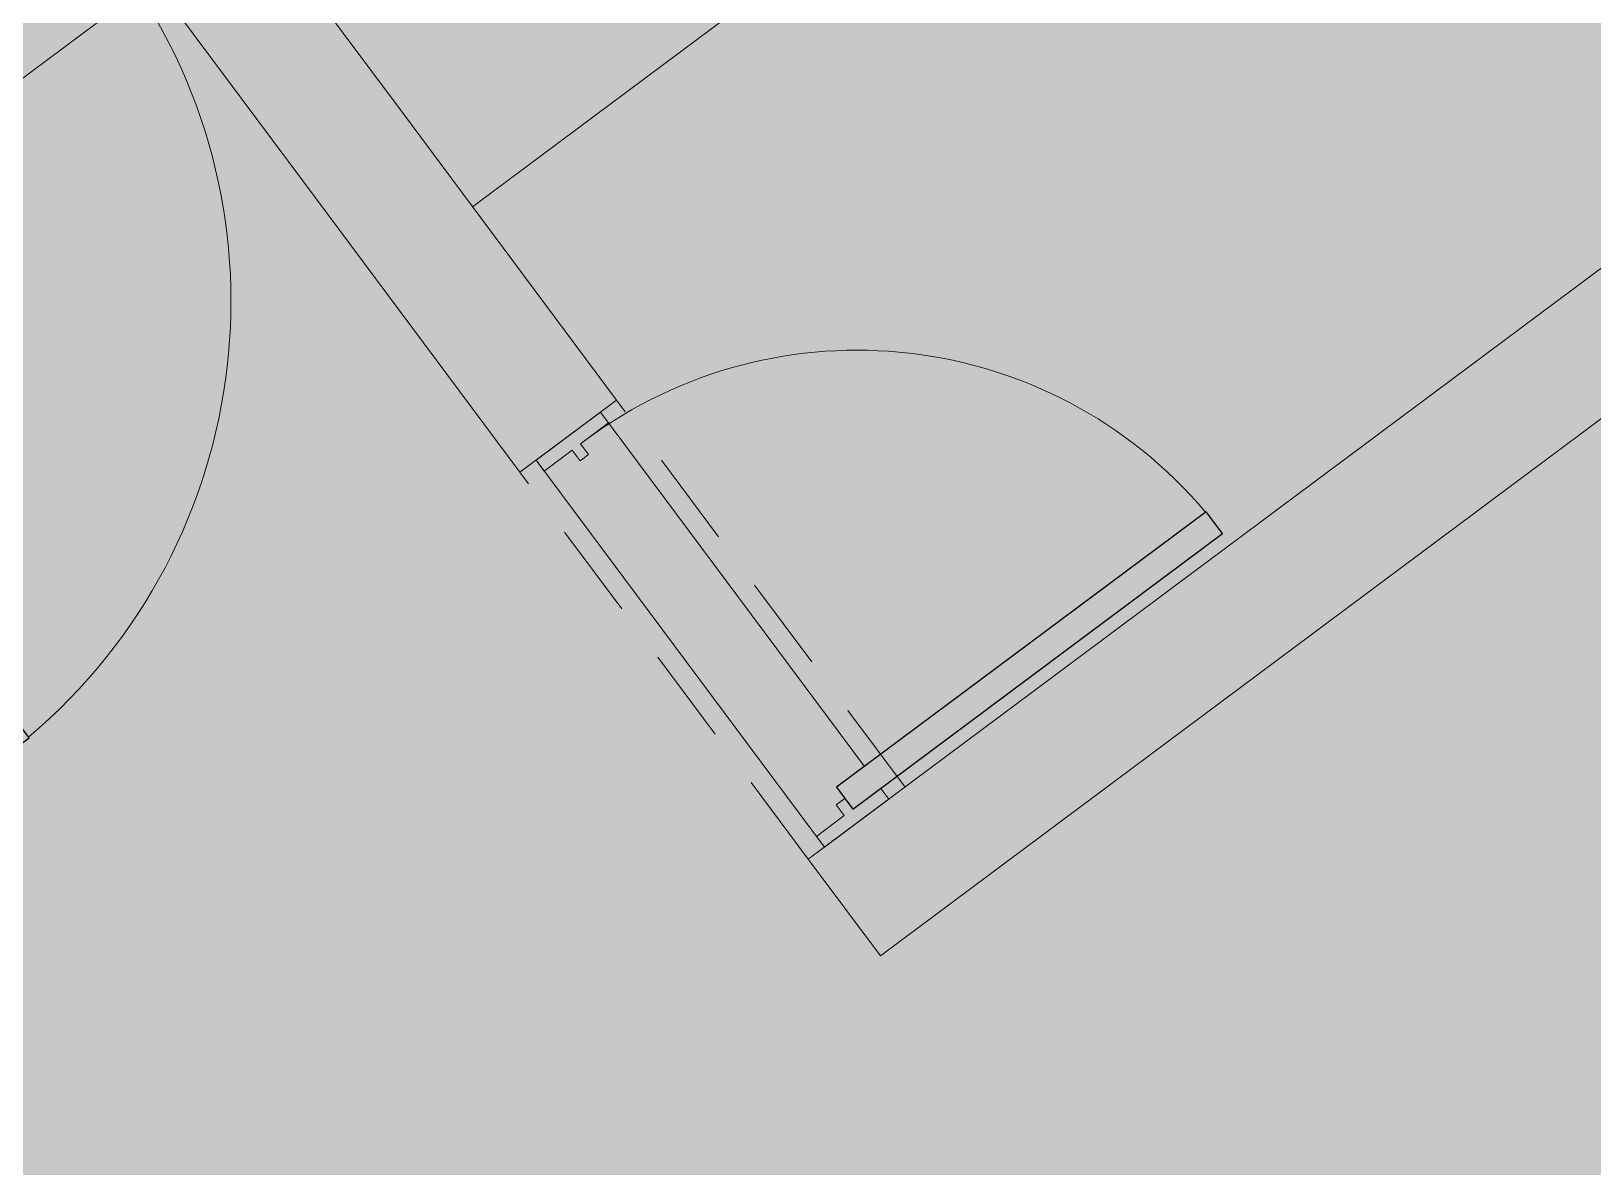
# Model space of a CAD drawing. Header units: metres. Extents: x -466 to 1322, y -1072 to 50.
# Drawn here: x 430.449 to 433.038, y -185.244 to -183.361 of the extents above; entities that cross this region are included whole.
import ezdxf

# ---------------------------------------------------------------- set-up
doc = ezdxf.new("R2010")
doc.units = ezdxf.units.M
doc.linetypes.add('B1 P BAJA$0$HIDDEN', pattern=[9.525, 6.35, -3.175])
doc.linetypes.add('Hidden 1_16_', pattern=[0.002381, 0.001587, -0.00079375])
for name, color, linetype, lineweight in [('A - MURO BAJO', 2, 'Continuous', 0), ('A - PROY', 250, 'B1 P BAJA$0$HIDDEN', 0), ('A-DOOR', 2, 'Continuous', 9), ('A-MURO INT', 4, 'Continuous', 0)]:
    doc.layers.add(name, color=color, linetype=linetype, lineweight=lineweight)
doc.layers.add('A-PUERTA', color=2, linetype='Continuous')
doc.layers.add('Hatch Interior', color=7, linetype='Continuous', lineweight=0, true_color=0xaf6350)

# ---------------------------------------------------------------- blocks, each defined once
blk = doc.blocks.new('JVAS_Puerta - 0_90 X 2_10-V18-Planta Baja')
at = {"color": 0}
for p, q in [((-0.425, -0.0425), (-0.425, -0.9025)), ((-0.374, -0.0425), (-0.425, -0.0425)), ((-0.374, -0.9025), (-0.374, -0.0425)), ((-0.425, -0.9025), (-0.374, -0.9025))]:
    blk.add_line(p, q, dxfattribs=at)
at = {"layer": 'A - PROY', "color": 18, "linetype": 'Continuous', "ltscale": 100, "true_color": 0x000000}
blk.add_arc((-0.425, -0.0525), 0.85, 273.4398, 0, dxfattribs=at)
at = {"layer": 'A-DOOR', "color": 253, "linetype": 'Continuous', "ltscale": 100}
for p, q in [((-0.45, 0.0425), (0.45, 0.0425)), ((-0.374, -0.1075), (0.45, -0.1075))]:
    blk.add_line(p, q, dxfattribs=at)
at = {"layer": 'A-DOOR'}
for p, q in [((-0.425, 0.0425), (-0.45, 0.0425)), ((-0.45, 0.0425), (-0.45, -0.1075)), ((-0.425, -0.0225), (-0.425, 0.0425)), ((0.45, 0.0425), (0.425, 0.0425)), ((0.425, 0.0425), (0.425, -0.0225)), ((0.45, -0.1075), (0.45, 0.0425)), ((-0.4, -0.0225), (-0.425, -0.0225)), ((-0.4, -0.0425), (-0.4, -0.0225)), ((0.425, -0.0225), (0.4, -0.0225)), ((0.4, -0.0225), (0.4, -0.0425)), ((-0.425, -0.1075), (-0.425, -0.0425)), ((-0.425, -0.0425), (-0.4, -0.0425)), ((0.4, -0.0425), (0.425, -0.0425)), ((0.425, -0.0425), (0.425, -0.1075)), ((-0.45, -0.1075), (-0.425, -0.1075)), ((0.425, -0.1075), (0.45, -0.1075))]:
    blk.add_line(p, q, dxfattribs=at)

msp = doc.modelspace()

# ---------------------------------------------------------------- hatches: boundary and pattern name
at = {"layer": 'A-MURO INT', "transparency": 33554687}
h = msp.add_hatch(color=256, dxfattribs=at)
h.dxf.hatch_style = 1
h.paths.add_polyline_path([(433.3874, -181.2589), (435.7928, -179.466), (436.3904, -180.2678), (436.5507, -180.1483), (435.8336, -179.1861), (430.5418, -183.1304), (430.9004, -183.6115), (431.259, -184.0926), (431.4193, -183.973), (431.0608, -183.492), (430.8217, -183.1713), (433.2271, -181.3784), (434.3028, -182.8216), (431.7371, -184.734), (431.8566, -184.8943), (434.4223, -182.982), (436.3944, -185.6278), (436.3946, -185.628), (436.3703, -185.6461), (435.9936, -185.9266), (436.1131, -186.087), (436.514, -185.7882), (437.8287, -187.5521), (437.9891, -187.4326), (436.6743, -185.6687), (437.0752, -185.3699), (436.9557, -185.2095), (436.579, -185.4902), (436.5792, -185.4904), (436.5549, -185.5085), (436.3503, -185.234), (436.3049, -185.173), (434.8554, -183.2283), (434.8099, -183.1674), (434.6064, -182.8943), (434.5827, -182.8624), (437.1484, -180.95), (437.0288, -180.7897), (434.4631, -182.7021)])
h.paths.add_polyline_path([(433.6005, -181.1), (433.6011, -181.0996), (433.6085, -181.0941), (433.6278, -181.0797), (433.6278, -181.0797), (433.6225, -181.0837), (433.6092, -181.0936), (433.6005, -181.1)], flags=16)
at = {"layer": 'Hatch Interior', "transparency": 33554687}
h = msp.add_hatch(color=256, dxfattribs=at)
h.dxf.hatch_style = 1
edge = h.paths.add_edge_path()
edge.add_line((417.7382, -197.1638), (419.3856, -199.3747))
edge.add_arc((419.7198, -199.9897), 0.7, 36.6996, 118.5178, ccw=False)
edge.add_line((420.2811, -199.5714), (421.6441, -198.5555))
edge.add_line((421.6441, -198.5555), (425.1105, -200.2313))
edge.add_line((425.1105, -200.2313), (423.8168, -202.9072))
edge.add_line((423.8168, -202.9072), (449.7456, -215.4426))
edge.add_line((449.7456, -215.4426), (452.2266, -210.3109))
edge.add_line((452.2266, -210.3109), (452.8795, -208.9604))
edge.add_line((452.8795, -208.9604), (426.2831, -196.1578))
edge.add_line((426.2831, -196.1578), (424.9683, -194.3939))
edge.add_line((424.9683, -194.3939), (443.8484, -180.3214))
edge.add_line((443.8484, -180.3214), (442.6531, -178.7178))
edge.add_line((442.6531, -178.7178), (449.1895, -173.8458))
edge.add_line((449.1895, -173.8458), (446.0819, -169.6766))
edge.add_line((446.0819, -169.6766), (408.2908, -197.8447))
edge.add_line((408.2908, -197.8447), (413.4672, -200.3473))
edge.add_line((413.4672, -200.3473), (417.7382, -197.1638))

# ---------------------------------------------------------------- linework, layer by layer
at = {"layer": 'A - MURO BAJO', "ltscale": 0.05}
msp.add_lwpolyline([(431.1803, -183.6523), (432.1825, -182.9053), (431.8239, -182.4242)], dxfattribs=at)
at = {"layer": 'A - PROY', "color": 250, "linetype": 'Hidden 1_16_', "ltscale": 100}
for points in [[(431.8974, -184.6145), (431.4193, -183.973)], [(431.7371, -184.734), (431.259, -184.0926)]]:
    msp.add_lwpolyline(points, dxfattribs=at)
at = {"layer": 'A-MURO INT'}
for points in [[(435.8336, -179.1861), (430.5418, -183.1304), (430.9004, -183.6115), (431.259, -184.0926), (431.4193, -183.973), (431.0608, -183.492), (430.8217, -183.1713), (433.2271, -181.3784)], [(434.3028, -182.8216), (431.7371, -184.734), (431.8566, -184.8943), (434.4223, -182.982)]]:
    msp.add_lwpolyline(points, dxfattribs=at)

# ---------------------------------------------------------------- block references
at = {"layer": 'A-PUERTA'}
for p, xscale, yscale, zscale, rotation in [((430.1791, -183.4805), 1.111111111111195, 1.111111111111195, 1.111111111111195, 36.69961023292782), ((431.555, -184.3708), 0.8888888888888831, 0.8888888888888831, 0.8888888888888831, 126.6996102328859)]:
    msp.add_blockref('JVAS_Puerta - 0_90 X 2_10-V18-Planta Baja', p, dxfattribs=dict(at, xscale=xscale, yscale=yscale, zscale=zscale, rotation=rotation))

doc.saveas('drawing.dxf')
